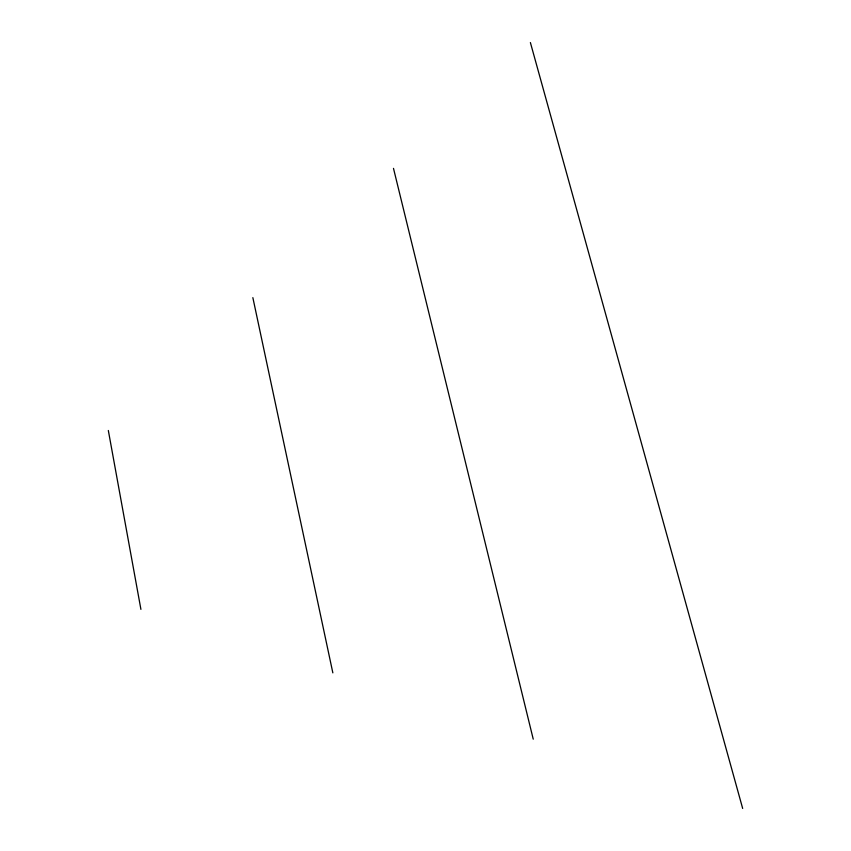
<?xml version="1.0" encoding="UTF-8"?>
<svg xmlns="http://www.w3.org/2000/svg" width="851" height="851" viewBox="0 0 851 851"><rect width="100%" height="100%" fill="white"/><g stroke="black" fill="none" stroke-linecap="round" stroke-linejoin="round"><path stroke-width="1.28" d="M530.386 42.55L742.668 808.45M393.492 168.381L533.237 739.157M252.853 297.637L332.847 672.864M108.332 430.489L140.915 609.369"/></g></svg>
